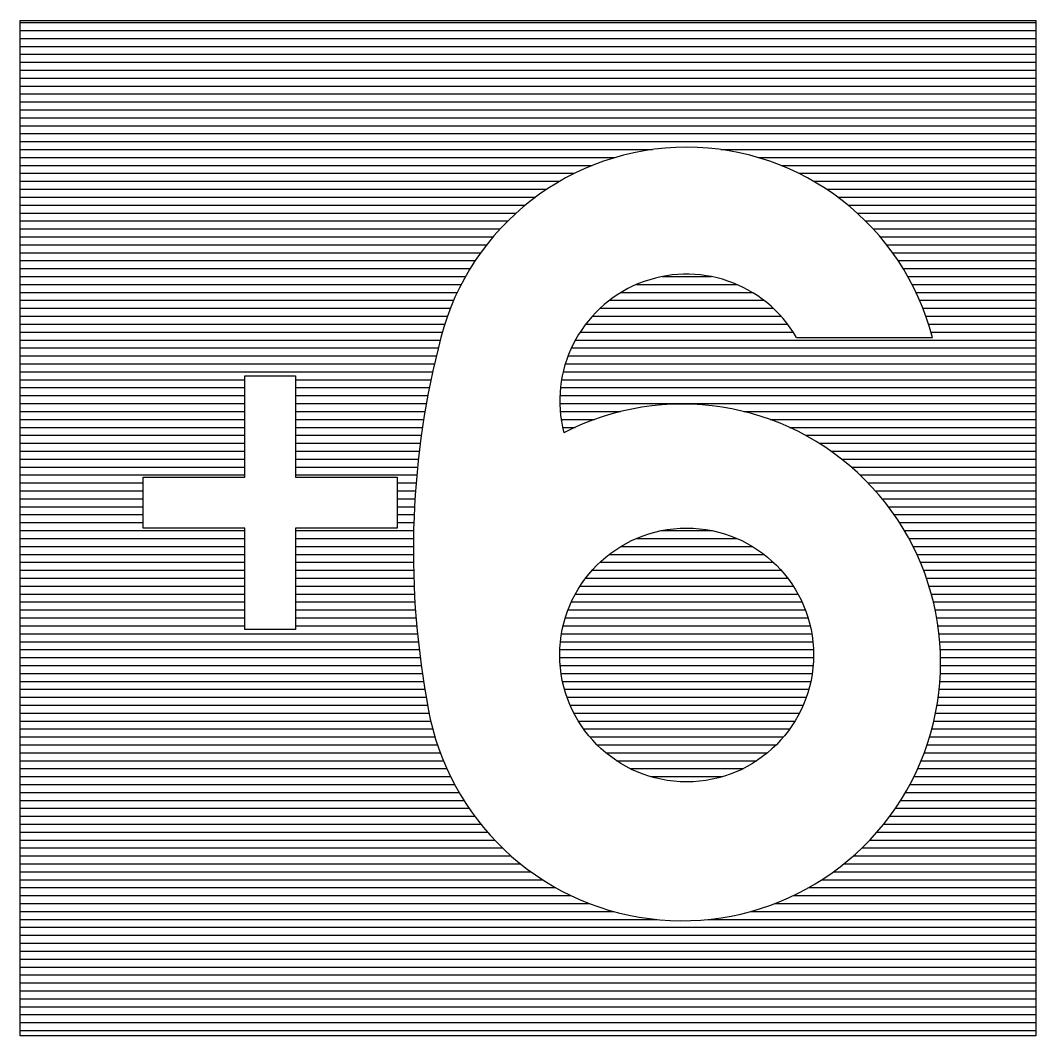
# Model space of a CAD drawing. Header units: millimetres. Extents: x -3 to 2253, y -3 to 1300.
# Drawn here: x 612.47 to 624.47, y 899.22 to 911.22 of the extents above; entities that cross this region are included whole.
import ezdxf

# ---------------------------------------------------------------- set-up
doc = ezdxf.new("R2010")
doc.units = ezdxf.units.MM
doc.layers.add('GROEN', color=3, linetype='Continuous')
doc.layers.add('VEILIG', color=7, linetype='Continuous')

# ---------------------------------------------------------------- blocks, each defined once
blk = doc.blocks.new('*X599')
at = {"color": 0}
for p, q in [((7.47, 6.191), (19.47, 6.191)), ((7.47, 6.097), (19.47, 6.097)), ((7.47, 6.003), (19.47, 6.003)), ((7.47, 5.909), (19.47, 5.909)), ((7.47, 5.816), (19.47, 5.816)), ((7.47, 5.722), (19.47, 5.722)), ((7.47, 5.628), (19.47, 5.628)), ((7.47, 5.534), (19.47, 5.534)), ((7.47, 5.44), (19.47, 5.44)), ((7.47, 5.347), (19.47, 5.347)), ((7.47, 5.253), (19.47, 5.253)), ((7.47, 5.159), (19.47, 5.159)), ((7.47, 5.065), (19.47, 5.065)), ((7.47, 4.971), (19.47, 4.971)), ((7.47, 4.878), (19.47, 4.878)), ((7.47, 4.784), (19.47, 4.784)), ((7.47, 4.69), (14.94, 4.69)), ((15.749, 4.69), (19.47, 4.69)), ((7.47, 4.596), (14.501, 4.596)), ((16.189, 4.596), (19.47, 4.596)), ((7.47, 4.502), (14.23, 4.502)), ((16.46, 4.502), (19.47, 4.502)), ((7.47, 4.409), (14.019, 4.409)), ((16.671, 4.409), (19.47, 4.409)), ((7.47, 4.315), (13.844, 4.315)), ((7.47, 4.221), (13.692, 4.221)), ((16.846, 4.315), (19.47, 4.315)), ((16.998, 4.221), (19.47, 4.221)), ((7.47, 4.127), (13.558, 4.127)), ((17.132, 4.127), (19.47, 4.127)), ((7.47, 4.033), (13.438, 4.033)), ((17.252, 4.033), (19.47, 4.033)), ((7.47, 3.94), (13.33, 3.94)), ((7.47, 3.846), (13.231, 3.846)), ((17.36, 3.94), (19.47, 3.94)), ((17.459, 3.846), (19.47, 3.846)), ((7.47, 3.752), (13.14, 3.752)), ((17.55, 3.752), (19.47, 3.752)), ((7.47, 3.658), (13.057, 3.658)), ((17.633, 3.658), (19.47, 3.658)), ((7.47, 3.564), (12.981, 3.564)), ((17.709, 3.564), (19.47, 3.564)), ((7.47, 3.471), (12.911, 3.471)), ((7.47, 3.377), (12.846, 3.377)), ((17.779, 3.471), (19.47, 3.471)), ((17.844, 3.377), (19.47, 3.377)), ((7.47, 3.283), (12.786, 3.283)), ((17.904, 3.283), (19.47, 3.283)), ((7.47, 3.189), (12.731, 3.189)), ((15.055, 3.189), (15.634, 3.189)), ((17.959, 3.189), (19.47, 3.189)), ((7.47, 3.095), (12.68, 3.095)), ((7.47, 3.002), (12.634, 3.002)), ((14.57, 3.002), (16.12, 3.002)), ((14.752, 3.095), (15.937, 3.095)), ((18.01, 3.095), (19.47, 3.095)), ((18.056, 3.002), (19.47, 3.002)), ((7.47, 2.908), (12.591, 2.908)), ((14.432, 2.908), (16.258, 2.908)), ((18.099, 2.908), (19.47, 2.908)), ((7.47, 2.814), (12.553, 2.814)), ((14.321, 2.814), (16.368, 2.814)), ((18.137, 2.814), (19.47, 2.814)), ((7.47, 2.72), (12.518, 2.72)), ((14.229, 2.72), (16.46, 2.72)), ((18.172, 2.72), (19.47, 2.72)), ((7.47, 2.626), (12.486, 2.626)), ((7.47, 2.533), (12.458, 2.533)), ((14.086, 2.533), (16.604, 2.533)), ((14.152, 2.626), (16.538, 2.626)), ((18.204, 2.626), (19.47, 2.626)), ((18.232, 2.533), (19.47, 2.533)), ((7.47, 2.439), (12.433, 2.439)), ((14.03, 2.439), (19.47, 2.439)), ((7.47, 2.345), (12.409, 2.345)), ((13.983, 2.345), (19.47, 2.345)), ((7.47, 2.251), (12.386, 2.251)), ((13.943, 2.251), (19.47, 2.251)), ((7.47, 2.157), (12.364, 2.157)), ((7.47, 2.064), (12.343, 2.064)), ((13.885, 2.064), (19.47, 2.064)), ((13.911, 2.157), (19.47, 2.157)), ((7.47, 1.97), (10.122, 1.97)), ((10.722, 1.97), (12.323, 1.97)), ((13.866, 1.97), (19.47, 1.97)), ((7.47, 1.876), (10.122, 1.876)), ((10.722, 1.876), (12.304, 1.876)), ((13.853, 1.876), (19.47, 1.876)), ((7.47, 1.782), (10.122, 1.782)), ((7.47, 1.688), (10.122, 1.688)), ((10.722, 1.782), (12.286, 1.782)), ((10.722, 1.688), (12.269, 1.688)), ((13.845, 1.688), (19.47, 1.688)), ((13.846, 1.782), (19.47, 1.782)), ((7.47, 1.595), (10.122, 1.595)), ((10.722, 1.595), (12.253, 1.595)), ((13.85, 1.595), (14.565, 1.595)), ((16.021, 1.595), (19.47, 1.595)), ((7.47, 1.501), (10.122, 1.501)), ((10.722, 1.501), (12.238, 1.501)), ((13.861, 1.501), (14.255, 1.501)), ((16.331, 1.501), (19.47, 1.501)), ((7.47, 1.407), (10.122, 1.407)), ((10.722, 1.407), (12.223, 1.407)), ((13.877, 1.407), (14.026, 1.407)), ((16.561, 1.407), (19.47, 1.407)), ((7.47, 1.313), (10.122, 1.313)), ((7.47, 1.219), (10.122, 1.219)), ((10.722, 1.313), (12.21, 1.313)), ((10.722, 1.219), (12.197, 1.219)), ((16.749, 1.313), (19.47, 1.313)), ((16.91, 1.219), (19.47, 1.219)), ((7.47, 1.126), (10.122, 1.126)), ((10.722, 1.126), (12.185, 1.126)), ((17.051, 1.126), (19.47, 1.126)), ((7.47, 1.032), (10.122, 1.032)), ((10.722, 1.032), (12.175, 1.032)), ((17.177, 1.032), (19.47, 1.032)), ((7.47, 0.938), (10.122, 0.938)), ((7.47, 0.844), (10.122, 0.844)), ((10.722, 0.938), (12.165, 0.938)), ((10.722, 0.844), (12.156, 0.844)), ((17.291, 0.938), (19.47, 0.938)), ((17.395, 0.844), (19.47, 0.844)), ((7.47, 0.75), (8.922, 0.75)), ((11.922, 0.75), (12.148, 0.75)), ((17.489, 0.75), (19.47, 0.75)), ((7.47, 0.657), (8.922, 0.657)), ((11.922, 0.657), (12.141, 0.657)), ((17.576, 0.657), (19.47, 0.657)), ((7.47, 0.563), (8.922, 0.563)), ((11.922, 0.563), (12.134, 0.563)), ((17.656, 0.563), (19.47, 0.563)), ((7.47, 0.469), (8.922, 0.469)), ((7.47, 0.375), (8.922, 0.375)), ((11.922, 0.469), (12.129, 0.469)), ((11.922, 0.375), (12.125, 0.375)), ((17.73, 0.469), (19.47, 0.469)), ((17.798, 0.375), (19.47, 0.375)), ((7.47, 0.281), (8.922, 0.281)), ((11.922, 0.281), (12.121, 0.281)), ((17.861, 0.281), (19.47, 0.281)), ((7.47, 0.188), (10.122, 0.188)), ((10.722, 0.188), (12.118, 0.188)), ((15.047, 0.188), (15.642, 0.188)), ((17.919, 0.188), (19.47, 0.188)), ((7.47, 0.094), (10.122, 0.094)), ((7.47, 0), (10.122, 0)), ((10.722, 0.094), (12.117, 0.094)), ((10.722, 0), (12.116, 0)), ((14.567, 0), (16.123, 0)), ((14.749, 0.094), (15.941, 0.094)), ((17.972, 0.094), (19.47, 0.094)), ((18.021, 0), (19.47, 0)), ((7.47, -0.094), (10.122, -0.094)), ((10.722, -0.094), (12.116, -0.094)), ((14.43, -0.094), (16.26, -0.094)), ((18.066, -0.094), (19.47, -0.094)), ((7.47, -0.188), (10.122, -0.188)), ((10.722, -0.188), (12.116, -0.188)), ((14.32, -0.188), (16.37, -0.188)), ((18.108, -0.188), (19.47, -0.188)), ((7.47, -0.281), (10.122, -0.281)), ((10.722, -0.281), (12.118, -0.281)), ((14.228, -0.281), (16.462, -0.281)), ((18.145, -0.281), (19.47, -0.281)), ((7.47, -0.375), (10.122, -0.375)), ((7.47, -0.469), (10.122, -0.469)), ((10.722, -0.375), (12.121, -0.375)), ((10.722, -0.469), (12.124, -0.469)), ((14.085, -0.469), (16.605, -0.469)), ((14.151, -0.375), (16.539, -0.375)), ((18.179, -0.375), (19.47, -0.375)), ((18.21, -0.469), (19.47, -0.469)), ((7.47, -0.563), (10.122, -0.563)), ((10.722, -0.563), (12.129, -0.563)), ((14.029, -0.563), (16.661, -0.563)), ((18.237, -0.563), (19.47, -0.563)), ((7.47, -0.657), (10.122, -0.657)), ((10.722, -0.657), (12.134, -0.657)), ((13.982, -0.657), (16.708, -0.657)), ((18.262, -0.657), (19.47, -0.657)), ((7.47, -0.75), (10.122, -0.75)), ((10.722, -0.75), (12.14, -0.75)), ((13.943, -0.75), (16.747, -0.75)), ((18.283, -0.75), (19.47, -0.75)), ((7.47, -0.844), (10.122, -0.844)), ((7.47, -0.938), (10.122, -0.938)), ((10.722, -0.844), (12.147, -0.844)), ((10.722, -0.938), (12.155, -0.938)), ((13.885, -0.938), (16.805, -0.938)), ((13.91, -0.844), (16.779, -0.844)), ((18.3, -0.844), (19.47, -0.844)), ((18.315, -0.938), (19.47, -0.938)), ((7.47, -1.032), (12.164, -1.032)), ((13.866, -1.032), (16.824, -1.032)), ((18.327, -1.032), (19.47, -1.032)), ((7.47, -1.126), (12.174, -1.126)), ((13.853, -1.126), (16.837, -1.126)), ((18.336, -1.126), (19.47, -1.126)), ((7.47, -1.219), (12.184, -1.219)), ((7.47, -1.313), (12.196, -1.313)), ((13.845, -1.313), (16.845, -1.313)), ((13.846, -1.219), (16.844, -1.219)), ((18.342, -1.219), (19.47, -1.219)), ((18.346, -1.313), (19.47, -1.313)), ((7.47, -1.407), (12.208, -1.407)), ((13.85, -1.407), (16.84, -1.407)), ((18.346, -1.407), (19.47, -1.407)), ((7.47, -1.501), (12.222, -1.501)), ((13.861, -1.501), (16.829, -1.501)), ((18.343, -1.501), (19.47, -1.501)), ((7.47, -1.595), (12.236, -1.595)), ((13.878, -1.595), (16.812, -1.595)), ((18.338, -1.595), (19.47, -1.595)), ((7.47, -1.688), (12.251, -1.688)), ((7.47, -1.782), (12.267, -1.782)), ((13.901, -1.688), (16.789, -1.688)), ((13.931, -1.782), (16.759, -1.782)), ((18.318, -1.782), (19.47, -1.782)), ((18.33, -1.688), (19.47, -1.688)), ((7.47, -1.876), (12.282, -1.876)), ((13.967, -1.876), (16.723, -1.876)), ((18.304, -1.876), (19.47, -1.876)), ((7.47, -1.97), (12.299, -1.97)), ((14.012, -1.97), (16.678, -1.97)), ((18.287, -1.97), (19.47, -1.97)), ((7.47, -2.064), (12.32, -2.064)), ((7.47, -2.157), (12.343, -2.157)), ((14.064, -2.064), (16.626, -2.064)), ((14.126, -2.157), (16.563, -2.157)), ((18.243, -2.157), (19.47, -2.157)), ((18.266, -2.064), (19.47, -2.064)), ((7.47, -2.251), (12.37, -2.251)), ((14.2, -2.251), (16.49, -2.251)), ((18.216, -2.251), (19.47, -2.251)), ((7.47, -2.345), (12.4, -2.345)), ((14.286, -2.345), (16.404, -2.345)), ((18.187, -2.345), (19.47, -2.345)), ((7.47, -2.439), (12.433, -2.439)), ((14.389, -2.439), (16.301, -2.439)), ((18.153, -2.439), (19.47, -2.439)), ((7.47, -2.533), (12.47, -2.533)), ((7.47, -2.626), (12.51, -2.626)), ((14.516, -2.533), (16.174, -2.533)), ((14.678, -2.626), (16.011, -2.626)), ((18.076, -2.626), (19.47, -2.626)), ((18.116, -2.533), (19.47, -2.533)), ((7.47, -2.72), (12.555, -2.72)), ((14.917, -2.72), (15.773, -2.72)), ((18.032, -2.72), (19.47, -2.72)), ((7.47, -2.814), (12.603, -2.814)), ((17.983, -2.814), (19.47, -2.814)), ((7.47, -2.908), (12.655, -2.908)), ((17.931, -2.908), (19.47, -2.908)), ((7.47, -3.002), (12.712, -3.002)), ((7.47, -3.095), (12.774, -3.095)), ((17.812, -3.095), (19.47, -3.095)), ((17.874, -3.002), (19.47, -3.002)), ((7.47, -3.189), (12.841, -3.189)), ((17.745, -3.189), (19.47, -3.189)), ((7.47, -3.283), (12.913, -3.283)), ((17.673, -3.283), (19.47, -3.283)), ((7.47, -3.377), (12.992, -3.377)), ((7.47, -3.471), (13.077, -3.471)), ((17.509, -3.471), (19.47, -3.471)), ((17.594, -3.377), (19.47, -3.377)), ((7.47, -3.564), (13.17, -3.564)), ((17.416, -3.564), (19.47, -3.564)), ((7.47, -3.658), (13.271, -3.658)), ((17.315, -3.658), (19.47, -3.658)), ((7.47, -3.752), (13.383, -3.752)), ((17.204, -3.752), (19.47, -3.752)), ((7.47, -3.846), (13.506, -3.846)), ((7.47, -3.94), (13.643, -3.94)), ((16.943, -3.94), (19.47, -3.94)), ((17.08, -3.846), (19.47, -3.846)), ((7.47, -4.033), (13.8, -4.033)), ((16.787, -4.033), (19.47, -4.033)), ((7.47, -4.127), (13.981, -4.127)), ((16.605, -4.127), (19.47, -4.127)), ((7.47, -4.221), (14.199, -4.221)), ((7.47, -4.315), (14.485, -4.315)), ((16.101, -4.315), (19.47, -4.315)), ((16.387, -4.221), (19.47, -4.221)), ((7.47, -4.409), (14.991, -4.409)), ((15.596, -4.409), (19.47, -4.409)), ((7.47, -4.502), (19.47, -4.502)), ((7.47, -4.596), (19.47, -4.596)), ((7.47, -4.69), (19.47, -4.69)), ((7.47, -4.784), (19.47, -4.784)), ((7.47, -4.878), (19.47, -4.878)), ((7.47, -4.971), (19.47, -4.971)), ((7.47, -5.065), (19.47, -5.065)), ((7.47, -5.159), (19.47, -5.159)), ((7.47, -5.253), (19.47, -5.253)), ((7.47, -5.347), (19.47, -5.347)), ((7.47, -5.44), (19.47, -5.44)), ((7.47, -5.534), (19.47, -5.534)), ((7.47, -5.628), (19.47, -5.628)), ((7.47, -5.722), (19.47, -5.722))]:
    blk.add_line(p, q, dxfattribs=at)
blk = doc.blocks.new('PIC-136')
at = {"layer": 'VEILIG'}
for p, q in [((7.47, 6.217), (19.47, 6.217)), ((7.47, -5.783), (7.47, 6.217)), ((19.47, 6.217), (19.47, -5.783)), ((16.644, 2.467), (18.25, 2.467)), ((19.47, -5.783), (7.47, -5.783))]:
    blk.add_line(p, q, dxfattribs=at)
for points in [[(12.44, 2.467, 0.108709), (12.27, -1.799, 0.108709)], [(12.27, -1.799, 3.135241), (13.893, 1.342, 3.665123)]]:
    blk.add_lwpolyline(points, format="xyb", dxfattribs=at)
blk.add_lwpolyline([(10.122, 0.217), (8.922, 0.217), (8.922, 0.817), (10.122, 0.817), (10.122, 2.017), (10.722, 2.017), (10.722, 0.817), (11.922, 0.817), (11.922, 0.217), (10.722, 0.217), (10.722, -0.983), (10.122, -0.983)], close=True, dxfattribs=at)
blk.add_circle((15.345, -1.283), 1.5, dxfattribs=at)
for radius, start, end in [(3, 14.4775, 165.5225), (1.5, 30, 194.4775)]:
    blk.add_arc((15.345, 1.717), radius, start, end, dxfattribs=at)
at = {"layer": 'GROEN'}
blk.add_blockref('*X599', (0, 0), dxfattribs=at)

msp = doc.modelspace()

# ---------------------------------------------------------------- block references
msp.add_blockref('PIC-136', (605, 905))

doc.saveas('drawing.dxf')
